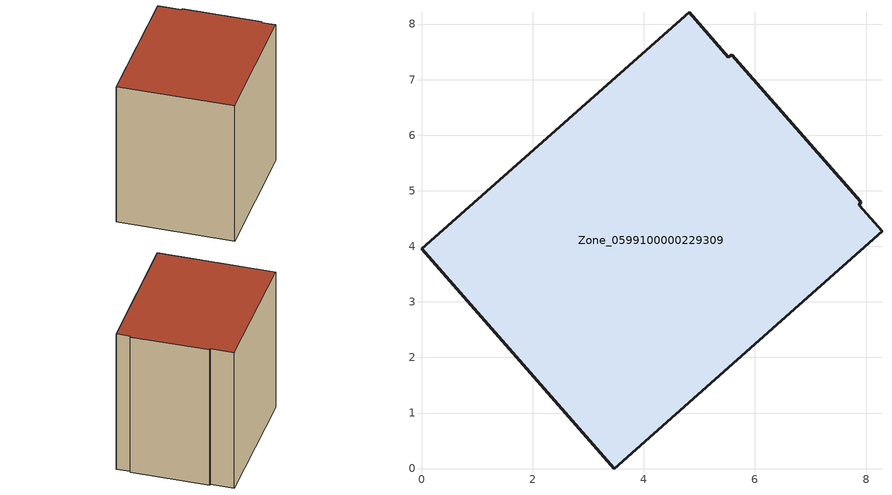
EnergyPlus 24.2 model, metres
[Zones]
Zone_0599100000229309
 floor ground (C_G): 4.81,8.21 5.52,7.41 5.58,7.45 7.9,4.8 7.88,4.74 8.29,4.27 3.47,0 0,3.96 z0
 wall outside (C_F): 5.52,7.41 4.81,8.21 0,3.96 3.47,0 8.29,4.27 7.88,4.74 7.9,4.8 5.58,7.45 5.52,7.41 z0:6.95
 roof outside (C_R): 3.47,0 8.29,4.27 7.88,4.74 7.9,4.8 5.58,7.45 5.52,7.41 4.81,8.21 0,3.96 z6.95
[BUILDING]
Pand.0599100000229309: North Axis=0; Terrain=City; Loads Convergence Tolerance Value=0.04; Temperature Convergence Tolerance Value=0.4; Solar Distribution=FullExterior; Maximum Number of Warmup Days=25; Minimum Number of Warmup Days=1
[Site:Location]
Rotterdam.The.Hague.AP_ZH_NLD Design_Conditions: Latitude=51.96; Longitude=4.45; Time Zone=1; Elevation=-4.5
[SITE:GROUNDTEMPERATURE:BUILDINGSURFACE]
18, 18, 18, 18, 18, 18, 18, 18, 18, 18, 18, 18
[MATERIAL] Thermal Absorptance=0.9; Solar Absorptance=0.7; Visible Absorptance=0.7
Name | Roughness | Thickness | Conductivity | Density | Specific Heat
G.TC.1946 | MediumSmooth | 0.15 | 1 | 540 | 1210
F.TC.1946 | Rough | 0.3 | 0.857143 | 1920 | 840
R.TC.1946 | MediumRough | 0.2 | 0.909091 | 1500 | 1000
[CONSTRUCTION]
C_G: G.TC.1946
C_F: F.TC.1946
C_R: R.TC.1946
[ZONE]
Zone_0599100000229309: Type=1; Multiplier=1; Ceiling Height=Autocalculate; Volume=Autocalculate; Floor Area=autocalculate; Part of Total Floor Area=Yes
[ZONEINFILTRATION:DESIGNFLOWRATE]
Infil_Zone_0599100000229309: Zone or ZoneList or Space or SpaceList=Zone_0599100000229309; Schedule=AlwaysOn; Design Flow Rate Calculation Method=Flow/Area; Flow Rate per Floor Area=0.003; Constant Term Coefficient=1; Temperature Term Coefficient=0; Velocity Term Coefficient=0; Velocity Squared Term Coefficient=0
[HVACTEMPLATE:ZONE:IDEALLOADSAIRSYSTEM]
Zone_0599100000229309: Maximum Heating Supply Air Temperature=50; Minimum Cooling Supply Air Temperature=13; Maximum Heating Supply Air Humidity Ratio=0.0156; Minimum Cooling Supply Air Humidity Ratio=0.0077; Heating Limit=NoLimit; Cooling Limit=NoLimit; Dehumidification Control Type=ConstantSensibleHeatRatio; Cooling Sensible Heat Ratio=0.7; Dehumidification Setpoint=60; Humidification Control Type=None; Humidification Setpoint=30; Outdoor Air Method=None; Outdoor Air Flow Rate per Person=0.00944; Outdoor Air Flow Rate per Zone Floor Area=0; Outdoor Air Flow Rate per Zone=0; Demand Controlled Ventilation Type=None; Outdoor Air Economizer Type=NoEconomizer; Heat Recovery Type=None; Sensible Heat Recovery Effectiveness=0.7; Latent Heat Recovery Effectiveness=0.65
[ZONECONTROL:THERMOSTAT]
ThermostatControl_Zone_0599100000229309: Zone or ZoneList=Zone_0599100000229309; Control Type Schedule=DualSetpointControlType; Control 1=Thermostat_Zone_0599100000229309; Temperature Difference Between Cutout And Setpoint=0
[THERMOSTATSETPOINT:DUALSETPOINT]
Thermostat_Zone_0599100000229309: Heating Setpoint Temperature Schedule=HeatingSetpoint_Zone_0599100000229309; Cooling Setpoint Temperature Schedule=CoolingSetpoint_Zone_0599100000229309
[SCHEDULE:COMPACT]
HeatingSetpoint_Zone_0599100000229309: Through: 12/31, For: AllDays, Until: 24:00, 21
CoolingSetpoint_Zone_0599100000229309: Through: 12/31, For: AllDays, Until: 24:00, 24
DualSetpointControlType: Through: 12/31, For: AllDays, Until: 24:00, 4
AlwaysOn: Through: 12/31, For: AllDays, Until: 24:00, 1
